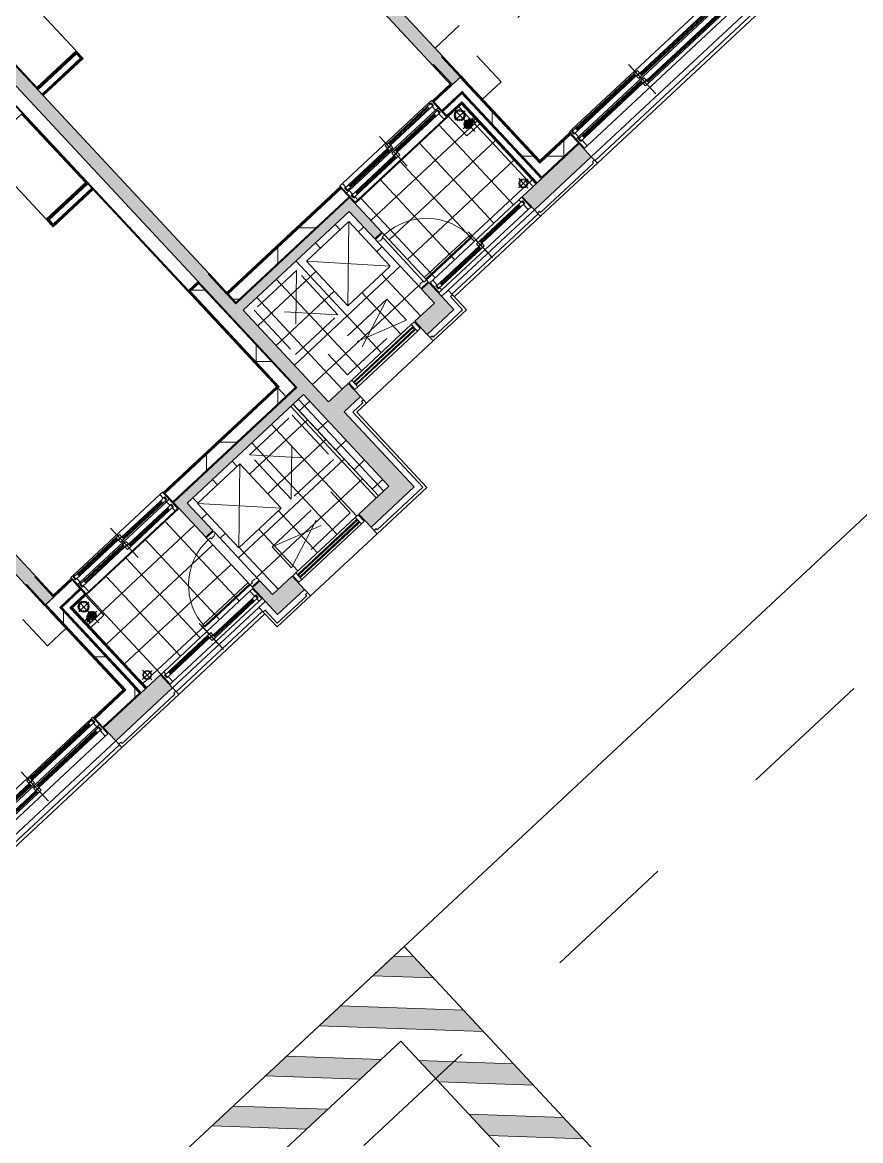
# Model space of a CAD drawing. Header units: millimetres. Extents: x -71377 to 516042, y -145869 to 441446.
# Drawn here: x 227354 to 236738, y 173634 to 186146 of the extents above; entities that cross this region are included whole.
import ezdxf

# ---------------------------------------------------------------- set-up
doc = ezdxf.new("R2010")
doc.units = ezdxf.units.MM
doc.header["$LTSCALE"] = 1000
for name, pattern in [('_점선_M_', [3, 1.5, -1.5]), ('_점선_S_', [1.6, 0.8, -0.8]), ('_점선_XS_', [1.15, 0.6, -0.55])]:
    doc.linetypes.add(name, pattern=pattern)
for name, color, linetype, lineweight in [('06', 6, 'Continuous', 5), ('08', 8, 'Continuous', 5), ('09_HID', 9, '_점선_M_', 5), ('_ A-furn _', 6, 'Continuous', 5), ('A-door', 4, 'Continuous', 5), ('A-door-hdln', 8, 'Continuous', 5), ('A-ele-8', 8, 'Continuous', 5), ('A-fnsh', 5, 'Continuous', 5), ('A-fnsh-4', 4, 'Continuous', 5), ('A-furn', 6, 'Continuous', 5), ('A-furn-hdln', 8, '_점선_XS_', 5), ('A-glas', 5, 'Continuous', 5), ('A-hat', 251, 'Continuous', 5), ('A-insu', 251, 'Continuous', 5), ('A-rail', 6, 'Continuous', 5), ('A-wind', 4, 'Continuous', 5), ('A-wind-hdln', 8, 'Continuous', 5), ('A_cwall', 2, 'Continuous', 5), ('A_fnsh-4', 4, 'Continuous', 5), ('AA_발코니선', 4, '_점선_S_', 5), ('AA_설비', 4, 'Continuous', 5), ('AA_설비_6', 6, 'Continuous', 5), ('AA_설비_8', 8, 'Continuous', 5), ('AA_설비_CEN', 1, 'Continuous', 5), ('AA_위생', 4, 'Continuous', 5), ('AA_하향식피난구', 8, 'Continuous', 5), ('AA_하향식피난구_dash', 8, '_점선_XS_', 5), ('조경라인_dwg', 8, 'Continuous', 5)]:
    doc.layers.add(name, color=color, linetype=linetype, lineweight=lineweight)
pattern_1 = [(0, (-96985.9, -23353.2), (0, 800), []), (270, (-96985.9, -23353.2), (800, 5e-14), [])]
pattern_2 = [(0, (-96985.9, -23353.2), (0, 800), []), (90, (-96985.9, -23353.2), (-800, 5e-14), [])]

# ---------------------------------------------------------------- blocks, each defined once
blk = doc.blocks.new('3D_수납가구 - 실선_ 대각선X-2308846-지반층 배치도')
at = {"layer": '_ A-furn _'}
for p, q in [((0, 1050), (600, 1050)), ((0, 0), (0, 1035)), ((600, 1050), (600, 0)), ((600, 0), (0, 0))]:
    blk.add_line(p, q, dxfattribs=at)
blk = doc.blocks.new('그릴창_시스템__B타입 - _A_AG_10X23_1_2-2152640-지반층 배치도')
at = {"layer": 'A-wind'}
for p, q in [((-500, 100), (-455, 100)), ((-500, 0), (-500, 100)), ((-440, 72.2), (-455, 72.2)), ((-455, 72.2), (-455, 70.2)), ((-455, 70.2), (-453.5, 70.2)), ((-453.5, 29.8), (-455, 29.8)), ((-455, 29.8), (-455, 27.8)), ((-455, 27.8), (-440, 27.8)), ((-453.5, 70.2), (-453.5, 71.1)), ((-453.5, 71.1), (-449.1, 71.1)), ((-453.5, 28.9), (-453.5, 29.8)), ((-449.1, 28.9), (-453.5, 28.9)), ((-449.1, 71.1), (-449.1, 28.9)), ((-448, 28.9), (-448, 71.1)), ((-448, 71.1), (-441.1, 71.1)), ((-441.1, 28.9), (-448, 28.9)), ((-441.1, 71.1), (-441.1, 68.2)), ((-441.1, 68.2), (-440, 68.2)), ((-440, 31.8), (-441.1, 31.8)), ((-441.1, 31.8), (-441.1, 28.9)), ((-440, 72.2), (440, 72.2)), ((-440, 68.2), (-440, 72.2)), ((440, 68.2), (-440, 68.2)), ((-440, 31.8), (440, 31.8)), ((-440, 27.8), (-440, 31.8)), ((-440, 27.8), (440, 27.8)), ((455, 72.2), (440, 72.2)), ((440, 72.2), (440, 68.2)), ((440, 68.2), (441.1, 68.2)), ((441.1, 31.8), (440, 31.8)), ((440, 31.8), (440, 27.8)), ((440, 27.8), (455, 27.8)), ((441.1, 68.2), (441.1, 71.1)), ((441.1, 71.1), (453, 71.1)), ((441.1, 28.9), (441.1, 31.8)), ((453, 28.9), (441.1, 28.9)), ((453, 71.1), (453, 28.9)), ((454.1, 71.1), (453.5, 71.1)), ((453.5, 71.1), (453.5, 70.2)), ((453.5, 70.2), (455, 70.2)), ((455, 29.8), (453.5, 29.8)), ((453.5, 29.8), (453.5, 28.9)), ((453.5, 28.9), (454.1, 28.9)), ((454.1, 28.9), (454.1, 71.1)), ((455, 100), (500, 100)), ((455, 70.2), (455, 72.2)), ((455, 27.8), (455, 29.8)), ((500, 100), (500, 0)), ((-455, 0), (-500, 0)), ((500, 0), (455, 0))]:
    blk.add_line(p, q, dxfattribs=at)
at = {"layer": 'A-wind-hdln'}
for p, q in [((-455, 0), (-455, 100)), ((-455, 100), (455, 100)), ((-448, 67.5), (453, 67.5)), ((-448, 61.4), (453, 61.4)), ((-448, 38.6), (453, 38.6)), ((-448, 32.5), (453, 32.5)), ((455, 100), (455, 0)), ((-455, 0), (455, 0))]:
    blk.add_line(p, q, dxfattribs=at)
blk = doc.blocks.new('세대실외기실문 - _A_SD_7_5x21-1805224-지반층 배치도')
at = {"layer": 'A-door'}
for p, q in [((-375, 95), (-350, 95)), ((-375, -15), (-375, 95)), ((-350, 95), (-330, 65)), ((-345, 20), (-345, -15)), ((-330, 20), (-345, 20)), ((-330, 65), (-330, 20)), ((330, 65), (350, 95)), ((330, 20), (330, 65)), ((345, 20), (330, 20)), ((345, -15), (345, 20)), ((350, 95), (375, 95)), ((375, 95), (375, -15)), ((-345, -15), (-375, -15)), ((310, -15), (310, -705)), ((310, -15), (345, -15)), ((345, -15), (345, -705)), ((375, -15), (345, -15)), ((310, -705), (345, -705))]:
    blk.add_line(p, q, dxfattribs=at)
at = {"layer": 'A-door-hdln'}
for p, q in [((350, 95), (-350, 95)), ((-330, 20), (330, 20)), ((-345, -15), (345, -15))]:
    blk.add_line(p, q, dxfattribs=at)
blk.add_arc((345, -15), 690, 180, 270, dxfattribs=at)
blk = doc.blocks.new('2D_세대_하향식피난구 - 2D_세대_하향식피난구-1928395-지반층 배치도')
at = {"layer": 'AA_하향식피난구'}
for p, q in [((340, 725), (-340, 725)), ((-340, 725), (-340, 75)), ((-340, 75), (340, 725)), ((-340, 725), (340, 75)), ((340, 75), (340, 725)), ((-340, 75), (340, 75))]:
    blk.add_line(p, q, dxfattribs=at)
at = {"layer": 'AA_하향식피난구_dash'}
for p, q in [((-340, -75), (340, -75)), ((-340, -725), (-340, -75)), ((-340, -75), (340, -725)), ((340, -75), (-340, -725)), ((340, -75), (340, -725)), ((340, -725), (-340, -725))]:
    blk.add_line(p, q, dxfattribs=at)
blk = doc.blocks.new('미서기창__이중창_ - _A_PD_14X24_7-2325703-지반층 배치도')
at = {"layer": 'A-glas'}
for p, q in [((-620, 106), (-25, 106)), ((-620, 94), (-25, 94)), ((25, 66), (620, 66)), ((25, 54), (620, 54)), ((-620, -4), (-25, -4)), ((-620, -16), (-25, -16)), ((25, -44), (620, -44)), ((25, -56), (620, -56))]:
    blk.add_line(p, q, dxfattribs=at)
at = {"layer": 'A-wind'}
for p, q in [((-700, 25), (-700, 135)), ((-700, 135), (-660, 135)), ((-660, 135), (-660, 120)), ((700, 135), (660, 135)), ((660, 135), (660, 80)), ((700, 25), (700, 135)), ((-660, 25), (-700, 25)), ((-700, 25), (-700, -115)), ((-660, 120), (-680, 120)), ((-680, 120), (-680, 80)), ((-680, 80), (-660, 80)), ((-680, -30), (-680, 10)), ((-680, 10), (-660, 10)), ((-620, 118), (-670, 118)), ((-670, 118), (-670, 82)), ((-670, 82), (-620, 82)), ((-620, 8), (-670, 8)), ((-670, 8), (-670, -28)), ((-660, 80), (-660, 25)), ((-660, 10), (-660, 25)), ((-620, 82), (-620, 118)), ((-620, -28), (-620, 8)), ((25, 118), (-25, 118)), ((-25, 118), (-25, 82)), ((-25, 82), (25, 82)), ((25, 78), (-25, 78)), ((-25, 78), (-25, 42)), ((-25, 42), (25, 42)), ((25, 8), (-25, 8)), ((-25, 8), (-25, -28)), ((25, 82), (25, 118)), ((25, 42), (25, 78)), ((25, -28), (25, 8)), ((670, 78), (620, 78)), ((620, 78), (620, 42)), ((620, 42), (670, 42)), ((660, 80), (680, 80)), ((680, 40), (660, 40)), ((660, 40), (660, 25)), ((700, 25), (660, 25)), ((660, 25), (660, -30)), ((670, 42), (670, 78)), ((680, 80), (680, 40)), ((700, -115), (700, 25)), ((-700, -115), (-660, -115)), ((-660, -30), (-680, -30)), ((-670, -28), (-620, -28)), ((-660, -115), (-660, -30)), ((-25, -28), (25, -28)), ((25, -32), (-25, -32)), ((-25, -32), (-25, -68)), ((-25, -68), (25, -68)), ((25, -68), (25, -32)), ((670, -32), (620, -32)), ((620, -32), (620, -68)), ((620, -68), (670, -68)), ((660, -30), (680, -30)), ((680, -70), (660, -70)), ((660, -70), (660, -115)), ((660, -115), (700, -115)), ((670, -68), (670, -32)), ((680, -30), (680, -70))]:
    blk.add_line(p, q, dxfattribs=at)
at = {"layer": 'A-wind-hdln'}
for p, q in [((660, 135), (-660, 135)), ((0, -215), (0, 235)), ((660, 25), (-660, 25)), ((-620, 118), (-25, 118)), ((-620, 82), (-25, 82)), ((-620, 8), (-25, 8)), ((25, 78), (620, 78)), ((25, 42), (620, 42)), ((-660, -115), (660, -115)), ((-620, -28), (-25, -28)), ((25, -32), (620, -32)), ((25, -68), (620, -68))]:
    blk.add_line(p, q, dxfattribs=at)
blk = doc.blocks.new('미서기창__단창A_ - _A_PW_14X20-2281123-지반층 배치도')
at = {"layer": 'A-glas'}
for p, q in [((-25, 51), (-620, 51)), ((-25, 39), (-620, 39)), ((620, 11), (25, 11)), ((620, -1), (25, -1))]:
    blk.add_line(p, q, dxfattribs=at)
at = {"layer": 'A-wind'}
for p, q in [((-700, -50), (-700, 100)), ((-700, 100), (-660, 100)), ((-680, 25), (-680, 65)), ((-680, 65), (-660, 65)), ((-680, 25), (-660, 25)), ((-620, 63), (-670, 63)), ((-670, 63), (-670, 27)), ((-670, 27), (-620, 27)), ((-660, 65), (-660, 100)), ((-660, -50), (-660, 25)), ((-620, 27), (-620, 63)), ((25, 63), (-25, 63)), ((-25, 63), (-25, 27)), ((-25, 27), (25, 27)), ((25, 23), (-25, 23)), ((-25, 23), (-25, -13)), ((25, 27), (25, 63)), ((25, -13), (25, 23)), ((670, 23), (620, 23)), ((620, 23), (620, -13)), ((660, 100), (700, 100)), ((660, 25), (660, 100)), ((680, 25), (660, 25)), ((670, -13), (670, 23)), ((680, -15), (680, 25)), ((700, 100), (700, -50)), ((-660, -50), (-700, -50)), ((-25, -13), (25, -13)), ((620, -13), (670, -13)), ((660, -50), (660, -15)), ((660, -15), (680, -15)), ((700, -50), (660, -50))]:
    blk.add_line(p, q, dxfattribs=at)
at = {"layer": 'A-wind-hdln'}
for p, q in [((0, 225), (0, -175)), ((0, -150), (0, 200)), ((660, 100), (-660, 100)), ((-25, 63), (-620, 63)), ((-25, 27), (-620, 27)), ((620, 23), (25, 23)), ((-660, -50), (660, -50)), ((620, -13), (25, -13))]:
    blk.add_line(p, q, dxfattribs=at)
blk = doc.blocks.new('미서기창__이중창_2단_ - _A_PW_27X20-2285641-지반층 배치도')
at = {"layer": 'A-glas'}
for p, q in [((-1270, 56), (-375, 56)), ((-1270, 44), (-375, 44)), ((-325, 96), (1270, 96)), ((-325, 84), (1270, 84)), ((-1270, -54), (-375, -54)), ((-1270, -66), (-375, -66)), ((-325, -14), (1270, -14)), ((-325, -26), (1270, -26))]:
    blk.add_line(p, q, dxfattribs=at)
at = {"layer": 'A-wind'}
for p, q in [((-1350, 15), (-1350, 155)), ((-1350, 155), (-1310, 155)), ((-1310, 155), (-1310, 70)), ((1310, 155), (1350, 155)), ((1310, 110), (1310, 155)), ((1350, 155), (1350, 15)), ((-1310, 15), (-1350, 15)), ((-1350, 15), (-1350, -95)), ((-1310, 70), (-1330, 70)), ((-1330, 70), (-1330, 30)), ((-1330, 30), (-1310, 30)), ((-1320, 68), (-1270, 68)), ((-1320, 32), (-1320, 68)), ((-1270, 32), (-1320, 32)), ((-1310, 30), (-1310, 15)), ((-1310, -40), (-1310, 15)), ((-1270, 68), (-1270, 32)), ((-375, 108), (-325, 108)), ((-375, 72), (-375, 108)), ((-325, 72), (-375, 72)), ((-375, 68), (-325, 68)), ((-375, 32), (-375, 68)), ((-325, 32), (-375, 32)), ((-325, 108), (-325, 72)), ((-325, 68), (-325, 32)), ((1270, 108), (1320, 108)), ((1270, 72), (1270, 108)), ((1320, 72), (1270, 72)), ((1330, 110), (1310, 110)), ((1310, 15), (1310, 70)), ((1310, 70), (1330, 70)), ((1350, 15), (1310, 15)), ((1310, 0), (1310, 15)), ((1320, 108), (1320, 72)), ((1330, 70), (1330, 110)), ((1350, 15), (1350, -95)), ((-1350, -95), (-1310, -95)), ((-1330, -80), (-1330, -40)), ((-1330, -40), (-1310, -40)), ((-1310, -80), (-1330, -80)), ((-1320, -42), (-1270, -42)), ((-1320, -78), (-1320, -42)), ((-1270, -78), (-1320, -78)), ((-1310, -95), (-1310, -80)), ((-1270, -42), (-1270, -78)), ((-375, -2), (-325, -2)), ((-375, -38), (-375, -2)), ((-325, -38), (-375, -38)), ((-375, -42), (-325, -42)), ((-375, -78), (-375, -42)), ((-325, -78), (-375, -78)), ((-325, -2), (-325, -38)), ((-325, -42), (-325, -78)), ((1270, -2), (1320, -2)), ((1270, -38), (1270, -2)), ((1320, -38), (1270, -38)), ((1330, 0), (1310, 0)), ((1310, -95), (1310, -40)), ((1310, -40), (1330, -40)), ((1350, -95), (1310, -95)), ((1320, -2), (1320, -38)), ((1330, -40), (1330, 0))]:
    blk.add_line(p, q, dxfattribs=at)
at = {"layer": 'A-wind-hdln'}
for p, q in [((-350, 255), (-350, -195)), ((-1310, 155), (1310, 155)), ((1310, 15), (-1310, 15)), ((-1270, 68), (-375, 68)), ((-1270, 32), (-375, 32)), ((-325, 108), (1270, 108)), ((-325, 72), (1270, 72)), ((1310, -95), (-1310, -95)), ((-1270, -42), (-375, -42)), ((-1270, -78), (-375, -78)), ((-325, -2), (1270, -2)), ((-325, -38), (1270, -38))]:
    blk.add_line(p, q, dxfattribs=at)
blk = doc.blocks.new('2D_Box - 2D_Box-2302891-지반층 배치도')
at = {"layer": 'A-furn-hdln'}
for p, q in [((-450, 160), (450, 160)), ((-450, -160), (-450, 160)), ((-450, -160), (450, 160)), ((-450, 160), (450, -160)), ((450, 160), (450, -160)), ((450, -160), (-450, -160))]:
    blk.add_line(p, q, dxfattribs=at)
blk = doc.blocks.new('설비_발코니 - 설비_발코니-2303235-지반층 배치도')
at = {"layer": 'AA_설비'}
for p, q in [((51, 126), (40, 87)), ((41, 87), (52, 126)), ((66, 121), (51, 126)), ((0, 98), (8, 98)), ((8, 73), (0, 73)), ((8, 98), (22, 99)), ((22, 72), (8, 73)), ((22, 99), (28, 101)), ((28, 70), (22, 72)), ((24, 51), (40, 87)), ((39, 45), (24, 51)), ((25, 50), (41, 87)), ((27, 93), (38, 103)), ((27, 78), (27, 93)), ((33, 72), (27, 78)), ((28, 101), (34, 104)), ((28, 49), (42, 87)), ((32, 69), (28, 70)), ((45, 86), (31, 48)), ((35, 47), (48, 85)), ((38, 103), (45, 103)), ((38, 46), (49, 84)), ((50, 84), (39, 45)), ((40, 87), (50, 84)), ((40, 87), (50, 84)), ((42, 87), (55, 125)), ((59, 123), (45, 86)), ((52, 68), (45, 68)), ((48, 85), (62, 122)), ((49, 84), (65, 121)), ((50, 84), (66, 121)), ((63, 78), (52, 68)), ((52, 66), (62, 70)), ((57, 99), (63, 93)), ((58, 103), (62, 101)), ((62, 101), (68, 99)), ((62, 70), (68, 72)), ((63, 93), (63, 78)), ((68, 99), (82, 98)), ((68, 72), (82, 73)), ((82, 98), (101, 98)), ((82, 73), (101, 73))]:
    blk.add_line(p, q, dxfattribs=at)
for centre, radius, start, end in [((45, 86), 21, 88.1512, 232.1033), ((45, 86), 8, 112.9702, 207.2843), ((45, 86), 21, 268.1512, 52.1033), ((45, 86), 8, 292.9702, 27.2843), ((101, 86), 12.5, 270, 90)]:
    blk.add_arc(centre, radius, start, end, dxfattribs=at)
at = {"layer": 'AA_설비_6'}
for p, q in [((200, 0), (200, 300)), ((0, 0), (200, 0))]:
    blk.add_line(p, q, dxfattribs=at)
for centre, radius in [((100, 224), 63), ((100, 86), 50)]:
    blk.add_circle(centre, radius, dxfattribs=at)
at = {"layer": 'AA_설비_8'}
for p, q in [((65, 259), (72, 252)), ((72, 252), (68, 262)), ((100, 273), (100, 264)), ((100, 264), (104, 273)), ((135, 258), (129, 252)), ((129, 252), (138, 255)), ((60, 224), (51, 228)), ((51, 224), (60, 224)), ((71, 196), (62, 192)), ((65, 189), (71, 196)), ((100, 184), (96, 175)), ((96, 125), (96, 121)), ((100, 174), (100, 184)), ((104, 125), (104, 121)), ((135, 189), (128, 195)), ((128, 195), (132, 186)), ((149, 223), (140, 223)), ((140, 223), (149, 219)), ((64, 89), (60, 89)), ((64, 82), (60, 82)), ((70, 113), (73, 110)), ((70, 59), (73, 62)), ((76, 113), (73, 115)), ((76, 59), (73, 56)), ((78, 89), (74, 89)), ((78, 82), (74, 82)), ((93, 82), (88, 82)), ((93, 89), (89, 89)), ((96, 111), (96, 107)), ((96, 97), (96, 93)), ((96, 79), (96, 74)), ((96, 64), (96, 60)), ((96, 50), (96, 46)), ((104, 111), (104, 107)), ((104, 97), (104, 93)), ((104, 79), (104, 74)), ((104, 64), (104, 60)), ((104, 50), (104, 46)), ((111, 89), (107, 89)), ((112, 82), (107, 82)), ((126, 89), (122, 89)), ((126, 82), (122, 82)), ((124, 113), (127, 115)), ((127, 56), (124, 59)), ((130, 113), (127, 110)), ((127, 62), (130, 59)), ((140, 89), (136, 89)), ((140, 82), (136, 82))]:
    blk.add_line(p, q, dxfattribs=at)
for radius in [53, 50]:
    blk.add_circle((100, 224), radius, dxfattribs=at)
for radius, start, end in [(40, 95.5963, 132.1367), (40, 47.9377, 84.4251), (40, 137.8687, 175.0293), (40, 184.6828, 222.0623), (36, 138.1878, 174.4753), (36, 185.2044, 221.7355), (40, 227.7942, 264.4037), (26, 98.6286, 172.3395), (26, 187.2153, 261.3714), (36, 96.2205, 131.8183), (36, 228.105, 263.7795), (22, 100.213, 170.9359), (22, 188.5362, 259.787), (12, 195.791, 251.0305), (12, 108.9695, 163.2126), (8, 119.1827, 154.3271), (8, 204.0914, 240.8173), (36, 48.2645, 83.8033), (26, 7.6605, 81.4045), (22, 9.0641, 79.8264), (12, 16.7874, 71.1056), (8, 25.6729, 60.9392), (26, 278.5955, 352.7847), (22, 280.1736, 351.4638), (12, 288.8944, 344.209), (8, 299.0608, 335.9086), (36, 276.1967, 311.8122), (40, 275.5749, 312.1313), (36, 5.5247, 41.895), (36, 318.1817, 354.7956), (40, 4.9707, 42.2058), (40, 317.8633, 355.3172)]:
    blk.add_arc((100, 86), radius, start, end, dxfattribs=at)
at = {"layer": 'AA_설비_CEN'}
for p, q in [((100, 300), (100, -25)), ((178, 219), (22, 219)), ((175, 86), (25, 86))]:
    blk.add_line(p, q, dxfattribs=at)
blk = doc.blocks.new('설비_발코니_우수100_ - 설비_발코니_우수100_-2303237-지반층 배치도')
at = {"layer": 'AA_설비_6'}
blk.add_circle((0, 0), 50, dxfattribs=at)
at = {"layer": 'AA_설비_8'}
blk.add_circle((0, 0), 40, dxfattribs=at)
at = {"layer": 'AA_설비_CEN'}
for p, q in [((-75, 0), (75, 0)), ((0, 75), (0, -75))]:
    blk.add_line(p, q, dxfattribs=at)
blk = doc.blocks.new('난간 - 난간-V34-지반층 배치도')
at = {"layer": 'A-rail'}
for p, q in [((10975, -7305), (9655, -7305)), ((9655, -7365), (10975, -7365))]:
    blk.add_line(p, q, dxfattribs=at)
blk = doc.blocks.new('난간 - 난간-V35-지반층 배치도')
at = {"layer": 'A-rail'}
for p, q in [((8785, -7305), (6065, -7305)), ((6065, -7365), (8785, -7365))]:
    blk.add_line(p, q, dxfattribs=at)
blk = doc.blocks.new('대장2_59A_1층_rvt-4-지반층 배치도')
at = {"layer": 'A-hat'}
h = blk.add_hatch(dxfattribs=at)
h.set_pattern_fill('FP_73', color=256, style=0, pattern_type=2)
h.set_pattern_definition(pattern_1)
h.paths.add_polyline_path([(-29786, -82889), (-29376, -82507), (-29465, -82412), (-29874, -82794)])
h.paths.add_polyline_path([(-27387, -80652), (-26655, -79970), (-26744, -79875), (-27475, -80557)])
h.paths.add_polyline_path([(-25471, -78865), (-24703, -78149), (-24791, -78054), (-25559, -78770), (-25514, -78818)])
h.paths.add_polyline_path([(-23518, -77044), (-23116, -76669), (-23204, -76574), (-23607, -76949)])
h = blk.add_hatch(dxfattribs=at)
h.set_pattern_fill('FP_73', color=256, style=0, pattern_type=2)
h.set_pattern_definition(pattern_1)
h.paths.add_polyline_path([(-29874, -82794), (-29808, -82732), (-30613, -81869), (-30675, -81936), (-30058, -82597)])
h = blk.add_hatch(dxfattribs=at)
h.set_pattern_fill('FP_100', color=256, style=0, pattern_type=2)
h.set_pattern_definition([(223, (-30808.65, -83008.77), (204.6, -219.406), []), (133, (-30808.65, -83008.77), (-219.406, -204.6), [])])
h.paths.add_polyline_path([(-31044, -84076), (-29858, -82958), (-30684, -82072), (-31876, -83184), (-31051, -84069)])
h = blk.add_hatch(dxfattribs=at)
h.set_pattern_fill('FP_73', color=256, style=0, pattern_type=2)
h.set_pattern_definition(pattern_1)
h.paths.add_polyline_path([(-33210, -84290), (-31944, -83111), (-32033, -83016), (-33298, -84195)])
h = blk.add_hatch(dxfattribs=at)
h.set_pattern_fill('FP_101', color=256, style=0, pattern_type=2)
h.set_pattern_definition([(43, (-32205.54, -84311.4), (-204.6, 219.406), []), (313, (-32205.54, -84311.4), (219.406, 204.6), [])])
h.paths.add_polyline_path([(-32173, -85402), (-30988, -84297), (-31944, -83275), (-33128, -84378), (-32205, -85368)])
h.paths.add_polyline_path([(-31958, -84327), (-32422, -83830), (-31943, -83391), (-31483, -83884), (-31944, -84314)])
at = {"layer": 'A-ele-8'}
for p, q in [((-31876, -83184), (-30838, -82215)), ((-29478, -82397), (-29465, -82412)), ((-32047, -83001), (-32033, -83016))]:
    blk.add_line(p, q, dxfattribs=at)
at = {"layer": 'A-fnsh'}
for p, q in [((-34981, -81497), (-34994, -81483)), ((-34922, -81560), (-34935, -81546)), ((-30588, -81867), (-30599, -81856)), ((-30530, -81929), (-30543, -81915)), ((-29471, -82390), (-29807, -82704)), ((-32039, -82994), (-33312, -84181)), ((-31078, -84039), (-31549, -83535))]:
    blk.add_line(p, q, dxfattribs=at)
at = {"layer": 'A-fnsh-4'}
for p, q in [((-35433, -81906), (-34994, -81496)), ((-35375, -81969), (-34935, -81559)), ((-34994, -81496), (-34988, -81503)), ((-34988, -81503), (-34942, -81552)), ((-34942, -81552), (-34935, -81559)), ((-30613, -81869), (-30702, -81774)), ((-30797, -81863), (-30994, -82047)), ((-30679, -81931), (-30906, -82142)), ((-30675, -81936), (-30679, -81931)), ((-30611, -82004), (-30675, -81936)), ((-30545, -81943), (-30613, -81869)), ((-30545, -81943), (-29808, -82732)), ((-30684, -82059), (-30844, -82208)), ((-30677, -82066), (-30684, -82059)), ((-30677, -82066), (-29940, -82856)), ((-30611, -82004), (-29874, -82794)), ((-29801, -82725), (-29465, -82412)), ((-29465, -82412), (-29801, -82725)), ((-29786, -82889), (-29874, -82794)), ((-29801, -82725), (-29808, -82732)), ((-29940, -82855), (-29845, -82958))]:
    blk.add_line(p, q, dxfattribs=at)
at = {"layer": 'A-insu'}
for p, q in [((-30797, -81863), (-30687, -81761)), ((-35381, -81962), (-35427, -81913)), ((-30804, -81855), (-30797, -81863)), ((-30994, -82047), (-31002, -82039)), ((-30906, -82142), (-30994, -82047)), ((-30901, -82147), (-30906, -82142)), ((-30851, -82201), (-30895, -82154)), ((-29472, -82404), (-29465, -82412)), ((-29465, -82412), (-29376, -82507)), ((-29376, -82507), (-29786, -82889)), ((-29790, -82907), (-29838, -82951)), ((-29786, -82889), (-29779, -82896)), ((-29779, -82896), (-29784, -82901)), ((-33298, -84195), (-32033, -83016)), ((-32033, -83016), (-31944, -83111)), ((-31944, -83111), (-33210, -84290)), ((-33210, -84290), (-33298, -84195))]:
    blk.add_line(p, q, dxfattribs=at)
at = {"layer": 'A_fnsh-4'}
for p, q in [((-35440, -81899), (-34994, -81483)), ((-35427, -81913), (-34994, -81510)), ((-35381, -81962), (-34949, -81559)), ((-34922, -81560), (-35368, -81976)), ((-34994, -81483), (-34987, -81490)), ((-34994, -81510), (-34949, -81559)), ((-34987, -81490), (-34981, -81497)), ((-34981, -81497), (-34935, -81546)), ((-34935, -81546), (-34928, -81553)), ((-34928, -81553), (-34922, -81560)), ((-30537, -81935), (-30694, -81767)), ((-30687, -81761), (-30599, -81856)), ((-35433, -81906), (-35440, -81899)), ((-35427, -81913), (-35433, -81906)), ((-31008, -82032), (-30811, -81848)), ((-30804, -81855), (-31002, -82039)), ((-30679, -81940), (-30901, -82147)), ((-30811, -81848), (-30804, -81855)), ((-30673, -81947), (-30679, -81940)), ((-30616, -82008), (-30673, -81947)), ((-30599, -81856), (-30594, -81861)), ((-30594, -81861), (-30588, -81867)), ((-30588, -81867), (-30543, -81915)), ((-30543, -81915), (-30537, -81922)), ((-30537, -81922), (-30530, -81929)), ((-30537, -81935), (-29814, -82711)), ((-30530, -81929), (-29807, -82704)), ((-35375, -81969), (-35381, -81962)), ((-35368, -81976), (-35375, -81969)), ((-31002, -82039), (-31008, -82032)), ((-30680, -81953), (-30895, -82154)), ((-30683, -82045), (-30851, -82201)), ((-30684, -82072), (-30838, -82215)), ((-29947, -82862), (-30684, -82072)), ((-30677, -82052), (-30683, -82045)), ((-30636, -82001), (-30680, -81953)), ((-30670, -82059), (-30677, -82052)), ((-30670, -82059), (-29934, -82849)), ((-30623, -82015), (-30636, -82001)), ((-30623, -82015), (-29886, -82805)), ((-30616, -82008), (-29879, -82798)), ((-30895, -82154), (-30901, -82147)), ((-30844, -82208), (-30851, -82201)), ((-30838, -82215), (-30844, -82208)), ((-29472, -82404), (-29808, -82718)), ((-29807, -82704), (-29478, -82397)), ((-29478, -82397), (-29472, -82404)), ((-29886, -82805), (-29790, -82907)), ((-29879, -82798), (-29784, -82901)), ((-29808, -82718), (-29814, -82711)), ((-29814, -82711), (-29808, -82718)), ((-29852, -82964), (-29947, -82862)), ((-29934, -82849), (-29838, -82951)), ((-29838, -82951), (-29845, -82958)), ((-29784, -82901), (-29790, -82907)), ((-33312, -84181), (-32047, -83001)), ((-32040, -83008), (-33305, -84188)), ((-32047, -83001), (-32040, -83008)), ((-29845, -82958), (-29852, -82964)), ((-33305, -84188), (-33312, -84181))]:
    blk.add_line(p, q, dxfattribs=at)
at = {"layer": 'AA_발코니선'}
for p, q in [((-28370, -79011), (-30980, -81446)), ((-28301, -79467), (-30513, -81530)), ((-30513, -81530), (-30240, -81822)), ((-30240, -81822), (-30449, -82017))]:
    blk.add_line(p, q, dxfattribs=at)
at = {"layer": 'A-door-hdln', "extrusion": (0, 0, -1), "zscale": -1, "rotation": 226.9999987515239}
blk.add_blockref('세대실외기실문 - _A_SD_7_5x21-1805224-지반층 배치도', (31324, -83797), dxfattribs=at)
at = {"layer": 'A-furn', "extrusion": (0, 0, -1), "zscale": -1}
for name, p, rotation in [('3D_수납가구 - 실선_ 대각선X-2308846-지반층 배치도', (35000, -81476), 316.9999987515239), ('2D_세대_하향식피난구 - 2D_세대_하향식피난구-1928395-지반층 배치도', (32245, -84130), 46.99999875152383), ('2D_Box - 2D_Box-2302891-지반층 배치도', (31741, -84678), 316.9999987515239)]:
    blk.add_blockref(name, p, dxfattribs=dict(at, rotation=rotation))
at = {"layer": 'A-rail', "extrusion": (0, 0, -1), "zscale": -1, "rotation": 316.9999987515239}
for name in ['난간 - 난간-V35-지반층 배치도', '난간 - 난간-V34-지반층 배치도']:
    blk.add_blockref(name, (27790, -71327), dxfattribs=at)
at = {"layer": 'A-wind-hdln', "extrusion": (0, 0, -1), "zscale": -1}
for name, p, rotation in [('미서기창__이중창_2단_ - _A_PW_27X20-2285641-지반층 배치도', (28426, -81532), 136.9999987515237), ('미서기창__이중창_ - _A_PD_14X24_7-2325703-지반층 배치도', (31442, -82608), 316.9999987515239), ('미서기창__단창A_ - _A_PW_14X20-2281123-지반층 배치도', (30457, -83665), 316.9999987515238), ('그릴창_시스템__B타입 - _A_AG_10X23_1_2-2152640-지반층 배치도', (31512, -84923), 316.9999987515237)]:
    blk.add_blockref(name, p, dxfattribs=dict(at, rotation=rotation))
at = {"layer": 'AA_위생', "extrusion": (0, 0, -1), "zscale": -1, "rotation": 316.9999987515239}
for name, p in [('설비_발코니 - 설비_발코니-2303235-지반층 배치도', (30479, -82292)), ('설비_발코니_우수100_ - 설비_발코니_우수100_-2303237-지반층 배치도', (29993, -82959))]:
    blk.add_blockref(name, p, dxfattribs=at)
blk = doc.blocks.new('세대실외기실문 - _A_SD_7_5x21-V49-지반층 배치도')
at = {"layer": 'A-door'}
for p, q in [((-375, 95), (-350, 95)), ((-375, -15), (-375, 95)), ((-350, 95), (-330, 65)), ((-345, 20), (-345, -15)), ((-330, 20), (-345, 20)), ((-330, 65), (-330, 20)), ((330, 65), (350, 95)), ((330, 20), (330, 65)), ((345, 20), (330, 20)), ((345, -15), (345, 20)), ((350, 95), (375, 95)), ((375, 95), (375, -15)), ((-345, -15), (-375, -15)), ((310, -15), (310, -705)), ((345, -15), (345, -705)), ((375, -15), (345, -15)), ((310, -705), (345, -705))]:
    blk.add_line(p, q, dxfattribs=at)
at = {"layer": 'A-door-hdln'}
blk.add_arc((345, -15), 690, 180, 270, dxfattribs=at)
blk = doc.blocks.new('난간 - 난간-V45-지반층 배치도')
at = {"layer": 'A-rail'}
for p, q in [((10975, -7305), (9655, -7305)), ((9655, -7365), (10975, -7365))]:
    blk.add_line(p, q, dxfattribs=at)
blk = doc.blocks.new('난간 - 난간-V46-지반층 배치도')
at = {"layer": 'A-rail'}
for p, q in [((8785, -7305), (6065, -7305)), ((6065, -7365), (8785, -7365))]:
    blk.add_line(p, q, dxfattribs=at)
blk = doc.blocks.new('대장2_59A_1층_rvt-5-지반층 배치도')
at = {"layer": 'A-hat'}
h = blk.add_hatch(dxfattribs=at)
h.set_pattern_fill('FP_45', color=256, style=0, pattern_type=2)
h.set_pattern_definition(pattern_2)
h.paths.add_polyline_path([(-33917, -86523), (-32652, -85343), (-32741, -85248), (-34006, -86428)])
h = blk.add_hatch(dxfattribs=at)
h.set_pattern_fill('FP_109', color=256, style=0, pattern_type=2)
h.set_pattern_definition([(223, (-32701.08, -86345.9), (204.6, -219.406), []), (313, (-32701.08, -86345.9), (219.406, 204.6), [])])
h.paths.add_polyline_path([(-32800, -87559), (-31615, -86455), (-32570, -85431), (-33755, -86536), (-32800, -87559)])
h.paths.add_polyline_path([(-33178, -87037), (-33638, -86536), (-33166, -86096), (-32703, -86593), (-33068, -86934)])
h = blk.add_hatch(dxfattribs=at)
h.set_pattern_fill('FP_108', color=256, style=0, pattern_type=2)
h.set_pattern_definition([(43, (-34097.96, -87648.53), (-204.6, 219.406), []), (133, (-34097.96, -87648.53), (-219.406, -204.6), [])])
h.paths.add_polyline_path([(-34209, -88600), (-33024, -87481), (-33849, -86596), (-35035, -87714), (-34209, -88600)])
h = blk.add_hatch(dxfattribs=at)
h.set_pattern_fill('FP_45', color=256, style=0, pattern_type=2)
h.set_pattern_definition(pattern_2)
h.paths.add_polyline_path([(-34443, -88627), (-34378, -88566), (-35182, -87703), (-35248, -87764), (-35024, -88004)])
h = blk.add_hatch(dxfattribs=at)
h.set_pattern_fill('FP_45', color=256, style=0, pattern_type=2)
h.set_pattern_definition(pattern_2)
h.paths.add_polyline_path([(-40959, -94881), (-40557, -94505), (-40645, -94410), (-41048, -94785)])
h.paths.add_polyline_path([(-39372, -93401), (-38604, -92685), (-38693, -92589), (-39461, -93306)])
h.paths.add_polyline_path([(-37419, -91580), (-36688, -90898), (-36776, -90803), (-37508, -91485)])
h.paths.add_polyline_path([(-34699, -89043), (-34289, -88661), (-34378, -88566), (-34787, -88948)])
at = {"layer": 'A-ele-8'}
for p, q in [((-34019, -86413), (-34006, -86428)), ((-33849, -86596), (-34887, -87564)), ((-34801, -88933), (-34787, -88948))]:
    blk.add_line(p, q, dxfattribs=at)
at = {"layer": 'A-fnsh'}
for p, q in [((-34882, -82951), (-35608, -82173)), ((-32754, -85233), (-34810, -83028)), ((-35315, -83381), (-35328, -83367)), ((-35257, -83444), (-35270, -83430)), ((-34027, -86420), (-32754, -85233)), ((-31615, -86455), (-32570, -85431)), ((-35252, -87789), (-35263, -87778)), ((-35195, -87851), (-35208, -87837)), ((-34808, -88940), (-34472, -88626))]:
    blk.add_line(p, q, dxfattribs=at)
at = {"layer": 'A-fnsh-4'}
for p, q in [((-34876, -82958), (-35315, -83368)), ((-34817, -83021), (-35256, -83431)), ((-35315, -83368), (-35308, -83375)), ((-35308, -83375), (-35263, -83424)), ((-35263, -83424), (-35256, -83431)), ((-35242, -87580), (-35044, -87396)), ((-35182, -87703), (-34956, -87491)), ((-35054, -87707), (-34894, -87557)), ((-35248, -87764), (-35337, -87669)), ((-35178, -87707), (-35182, -87703)), ((-35180, -87837), (-35248, -87764)), ((-35114, -87776), (-35178, -87707)), ((-35114, -87776), (-34378, -88566)), ((-35048, -87714), (-35054, -87707)), ((-35048, -87714), (-34311, -88504)), ((-35180, -87837), (-34443, -88627)), ((-34289, -88661), (-34378, -88566)), ((-34311, -88504), (-34216, -88606)), ((-34451, -88634), (-34787, -88948)), ((-34787, -88948), (-34451, -88634)), ((-34451, -88634), (-34443, -88627))]:
    blk.add_line(p, q, dxfattribs=at)
at = {"layer": 'A-insu'}
for p, q in [((-34823, -83014), (-34869, -82965)), ((-32741, -85248), (-34006, -86428)), ((-32652, -85343), (-32741, -85248)), ((-33917, -86523), (-32652, -85343)), ((-34006, -86428), (-33917, -86523)), ((-35044, -87396), (-35051, -87388)), ((-34956, -87491), (-35044, -87396)), ((-35242, -87580), (-35351, -87683)), ((-35249, -87573), (-35242, -87580)), ((-34951, -87496), (-34956, -87491)), ((-34900, -87550), (-34945, -87503)), ((-34699, -89043), (-34289, -88661)), ((-34289, -88661), (-34282, -88668)), ((-34282, -88668), (-34277, -88664)), ((-34270, -88657), (-34223, -88613)), ((-34794, -88940), (-34787, -88948)), ((-34787, -88948), (-34699, -89043))]:
    blk.add_line(p, q, dxfattribs=at)
at = {"layer": 'A_fnsh-4'}
for p, q in [((-34882, -82951), (-35328, -83367)), ((-34876, -82958), (-34882, -82951)), ((-34869, -82965), (-35301, -83368)), ((-35257, -83444), (-34810, -83028)), ((-34823, -83014), (-35256, -83417)), ((-34869, -82965), (-34876, -82958)), ((-34817, -83021), (-34823, -83014)), ((-34810, -83028), (-34817, -83021)), ((-35328, -83367), (-35322, -83374)), ((-35322, -83374), (-35315, -83381)), ((-35315, -83381), (-35270, -83430)), ((-35301, -83368), (-35256, -83417)), ((-35270, -83430), (-35263, -83437)), ((-35263, -83437), (-35257, -83444)), ((-32754, -85233), (-34019, -86413)), ((-34013, -86420), (-32748, -85240)), ((-32748, -85240), (-32754, -85233)), ((-34019, -86413), (-34013, -86420)), ((-35058, -87382), (-35255, -87566)), ((-35249, -87573), (-35051, -87388)), ((-35051, -87388), (-35058, -87382)), ((-35255, -87566), (-35249, -87573)), ((-35173, -87703), (-34951, -87496)), ((-35160, -87703), (-34945, -87503)), ((-35068, -87707), (-34900, -87550)), ((-35041, -87708), (-34887, -87564)), ((-34945, -87503), (-34951, -87496)), ((-34894, -87557), (-34900, -87550)), ((-34887, -87564), (-34894, -87557)), ((-35351, -87683), (-35263, -87778)), ((-35188, -87844), (-35345, -87676)), ((-35167, -87710), (-35173, -87703)), ((-35115, -87751), (-35160, -87703)), ((-35263, -87778), (-35258, -87782)), ((-35258, -87782), (-35252, -87789)), ((-35252, -87789), (-35208, -87837)), ((-35109, -87771), (-35167, -87710)), ((-35102, -87765), (-35115, -87751)), ((-35109, -87771), (-34373, -88561)), ((-35102, -87765), (-34366, -88555)), ((-35061, -87714), (-35068, -87707)), ((-35055, -87721), (-35061, -87714)), ((-35055, -87721), (-34318, -88510)), ((-34304, -88497), (-35041, -87708)), ((-35208, -87837), (-35201, -87844)), ((-35201, -87844), (-35195, -87851)), ((-35195, -87851), (-34472, -88626)), ((-35188, -87844), (-34465, -88620)), ((-34373, -88561), (-34277, -88664)), ((-34366, -88555), (-34270, -88657)), ((-34318, -88510), (-34223, -88613)), ((-34209, -88600), (-34304, -88497)), ((-34472, -88626), (-34801, -88933)), ((-34794, -88940), (-34458, -88626)), ((-34458, -88626), (-34465, -88620)), ((-34465, -88620), (-34458, -88626)), ((-34277, -88664), (-34270, -88657)), ((-34223, -88613), (-34216, -88606)), ((-34216, -88606), (-34209, -88600)), ((-34801, -88933), (-34794, -88940))]:
    blk.add_line(p, q, dxfattribs=at)
at = {"layer": 'AA_발코니선'}
for p, q in [((-37806, -89903), (-35594, -87840)), ((-35594, -87840), (-35321, -88133)), ((-35321, -88133), (-35113, -87939))]:
    blk.add_line(p, q, dxfattribs=at)
at = {"layer": 'A-door-hdln', "rotation": 313.0000012484766}
blk.add_blockref('세대실외기실문 - _A_SD_7_5x21-V49-지반층 배치도', (-33275, -87189), dxfattribs=at)
at = {"layer": 'A-furn'}
for name, p, rotation in [('3D_수납가구 - 실선_ 대각선X-2308846-지반층 배치도', (-35335, -83360), 43.00000124847661), ('2D_세대_하향식피난구 - 2D_세대_하향식피난구-1928395-지반층 배치도', (-32880, -86294), 133.0000012484765), ('2D_Box - 2D_Box-2302891-지반층 배치도', (-32368, -86835), 43.00000124847661)]:
    blk.add_blockref(name, p, dxfattribs=dict(at, rotation=rotation))
at = {"layer": 'A-rail', "rotation": 43.00000124847661}
for name in ['난간 - 난간-V45-지반층 배치도', '난간 - 난간-V46-지반층 배치도']:
    blk.add_blockref(name, (-45962, -89845), dxfattribs=at)
at = {"layer": 'A-wind-hdln'}
for name, p, rotation in [('미서기창__이중창_ - _A_PD_14X24_7-2325703-지반층 배치도', (-34453, -86989), 43.00000124847661), ('그릴창_시스템__B타입 - _A_AG_10X23_1_2-2152640-지반층 배치도', (-32139, -87080), 43.00000124847642), ('미서기창__단창A_ - _A_PW_14X20-2281123-지반층 배치도', (-33468, -88046), 43.00000124847644), ('미서기창__이중창_2단_ - _A_PW_27X20-2285641-지반층 배치도', (-35737, -89923), 223.0000012484765)]:
    blk.add_blockref(name, p, dxfattribs=dict(at, rotation=rotation))
at = {"layer": 'AA_위생', "rotation": 43.00000124847661}
for name, p in [('설비_발코니 - 설비_발코니-2303235-지반층 배치도', (-34836, -87927)), ('설비_발코니_우수100_ - 설비_발코니_우수100_-2303237-지반층 배치도', (-34204, -88459))]:
    blk.add_blockref(name, p, dxfattribs=at)
blk = doc.blocks.new('조경라인_dwg_소방차전용주차구역_7x12_-V123-지반층 배치도')
at = {"layer": '08'}
h = blk.add_hatch(color=256, dxfattribs=at)
h.paths.add_polyline_path([(7000, 472), (7000, 798), (6202, 0), (6528, 0)])
h.paths.add_polyline_path([(7000, 1293), (7000, 1618), (6250, 868), (6250, 750), (6132, 750), (5382, 0), (5707, 0)])
h.paths.add_polyline_path([(7000, 2113), (7000, 2438), (6250, 1688), (6250, 1363)])
h.paths.add_polyline_path([(5637, 750), (5312, 750), (4562, 0), (4887, 0)])
h.paths.add_polyline_path([(7000, 2933), (7000, 3258), (6250, 2508), (6250, 2183)])
h.paths.add_polyline_path([(4817, 750), (4492, 750), (3742, 0), (4067, 0)])
h.paths.add_polyline_path([(7000, 3753), (7000, 4079), (6250, 3329), (6250, 3003)])
h.paths.add_polyline_path([(3997, 750), (3671, 750), (2921, 0), (3247, 0), (3451, 205)])
h.paths.add_polyline_path([(7000, 4574), (7000, 4899), (6250, 4149), (6250, 3824), (6558, 4132)])
h.paths.add_polyline_path([(3176, 750), (2851, 750), (2101, 0), (2426, 0), (2541, 115)])
h.paths.add_polyline_path([(7000, 5394), (7000, 5719), (6250, 4969), (6250, 4644)])
h.paths.add_polyline_path([(2356, 750), (2031, 750), (1281, 0), (1606, 0), (2117, 511)])
h.paths.add_polyline_path([(7000, 6214), (7000, 6539), (6250, 5789), (6250, 5464)])
h.paths.add_polyline_path([(1536, 750), (1211, 750), (461, 0), (786, 0)])
h.paths.add_polyline_path([(7000, 7034), (7000, 7360), (6250, 6610), (6250, 6284)])
h.paths.add_polyline_path([(750, 784), (750, 1110), (0, 360), (0, 34)])
h.paths.add_polyline_path([(7000, 7854), (7000, 8180), (6250, 7430), (6250, 7104)])
h.paths.add_polyline_path([(750, 1604), (750, 1930), (0, 1180), (0, 854)])
h.paths.add_polyline_path([(7000, 8675), (7000, 9000), (6250, 8250), (6250, 7925)])
h.paths.add_polyline_path([(750, 2425), (750, 2750), (0, 2000), (0, 1675), (419, 2094)])
h.paths.add_polyline_path([(7000, 9495), (7000, 9820), (6250, 9070), (6250, 8745)])
h.paths.add_polyline_path([(750, 3245), (750, 3570), (0, 2820), (0, 2495)])
h.paths.add_polyline_path([(7000, 10315), (7000, 10640), (6250, 9890), (6250, 9565), (6473, 9789)])
h.paths.add_polyline_path([(750, 4065), (750, 4390), (0, 3640), (0, 3315)])
h.paths.add_polyline_path([(7000, 11135), (7000, 11461), (6250, 10711), (6250, 10385)])
h.paths.add_polyline_path([(750, 4885), (750, 5211), (0, 4461), (0, 4135)])
h.paths.add_polyline_path([(7000, 11956), (7000, 12000), (6719, 12000), (5969, 11250), (6250, 11250), (6250, 11206), (6755, 11710)])
h.paths.add_polyline_path([(750, 5706), (750, 6031), (0, 5281), (0, 4956), (730, 5685)])
h.paths.add_polyline_path([(6224, 12000), (5899, 12000), (5149, 11250), (5474, 11250)])
h.paths.add_polyline_path([(750, 6526), (750, 6851), (0, 6101), (0, 5776), (305, 6081)])
h.paths.add_polyline_path([(5404, 12000), (5079, 12000), (4329, 11250), (4654, 11250)])
h.paths.add_polyline_path([(750, 7346), (750, 7671), (0, 6921), (0, 6596)])
h.paths.add_polyline_path([(4584, 12000), (4258, 12000), (3508, 11250), (3834, 11250)])
h.paths.add_polyline_path([(750, 8166), (750, 8492), (0, 7742), (0, 7416)])
h.paths.add_polyline_path([(3763, 12000), (3438, 12000), (2688, 11250), (3013, 11250), (3049, 11285)])
h.paths.add_polyline_path([(750, 8987), (750, 9312), (0, 8562), (0, 8237)])
h.paths.add_polyline_path([(2943, 12000), (2618, 12000), (1868, 11250), (2193, 11250), (2624, 11681)])
h.paths.add_polyline_path([(750, 9807), (750, 10132), (0, 9382), (0, 9057), (616, 9673)])
h.paths.add_polyline_path([(2123, 12000), (1798, 12000), (1048, 11250), (1373, 11250)])
h.paths.add_polyline_path([(750, 10627), (750, 10952), (0, 10202), (0, 9877), (191, 10069)])
h.paths.add_polyline_path([(1303, 12000), (977, 12000), (0, 11023), (0, 10697)])
h.paths.add_polyline_path([(482, 12000), (157, 12000), (0, 11843), (0, 11518)])
for p, q in [((0, 11843), (157, 12000)), ((0, 11023), (977, 12000)), ((0, 11518), (482, 12000)), ((0, 10697), (1303, 12000)), ((1048, 11250), (1798, 12000)), ((1373, 11250), (2123, 12000)), ((1868, 11250), (2618, 12000)), ((2193, 11250), (2943, 12000)), ((0, 10202), (750, 10952)), ((0, 9877), (750, 10627)), ((0, 9382), (750, 10132)), ((0, 9057), (750, 9807))]:
    blk.add_line(p, q, dxfattribs=at)
at = {"layer": '08', "flags": 128}
for points in [[(7000, 0), (7000, 12000), (0, 12000), (0, 0)], [(6250, 750), (6250, 11250), (750, 11250), (750, 750)]]:
    blk.add_lwpolyline(points, close=True, dxfattribs=at)
blk = doc.blocks.new('조경라인_dwg_소방차전용주차구역-7862190-지반층 배치도')
at = {"rotation": 313}
blk.add_blockref('조경라인_dwg_소방차전용주차구역_7x12_-V123-지반층 배치도', (149699, 72059), dxfattribs=at)
blk = doc.blocks.new('조경라인_dwg-6847807-지반층 배치도')
at = {"layer": '06'}
blk.add_line((246926, 190073), (222813, 167588), dxfattribs=at)
at = {"layer": '09_HID'}
for p, q in [((306871, 244166), (215931, 159363)), ((221493, 159424), (311083, 242968))]:
    blk.add_line(p, q, dxfattribs=at)
for radius, start in [(122990, 138.14396), (122190, 144.09546)]:
    blk.add_arc((342471, 102110), radius, start, 155.84121, dxfattribs=at)
blk.add_blockref('조경라인_dwg_소방차전용주차구역-7862190-지반층 배치도', (73152, 95564))

msp = doc.modelspace()

# ---------------------------------------------------------------- hatches: boundary and pattern name
at = {"layer": 'A-hat'}
for points in [[(230672.8, 181798.7), (230782.5, 181901), (225848.3, 187192.3), (225738.6, 187090), (230577.4, 181901)], [(232158.5, 185440.2), (232268.2, 185542.5), (230836, 187078.3), (230726.3, 186976), (231834.4, 185787.8)], [(233086.3, 184049.3), (233722.6, 184642.6), (233586.2, 184788.9), (232956.3, 184188.7), (233044.9, 184093.8)], [(229827.7, 182924.9), (231093, 184104.8), (231012.6, 184180.2), (229752.7, 183005.3)], [(231299, 183722.6), (231379.4, 183797.6), (231093, 184104.8), (231012.6, 184029.7)], [(231967.3, 183005.9), (232047.8, 183080.9), (231904.6, 183234.5), (231824.1, 183159.4), (231918.7, 183058)], [(231884.3, 182655), (232184.2, 182934.6), (232047.8, 183080.9), (231747.9, 182801.3), (231782.9, 182763.7)], [(229120.1, 180692.6), (230502.3, 181981.5), (230427.3, 182062), (229050.1, 180767.6), (229092.3, 180722.4)], [(230955.5, 181788.8), (231138.4, 181959.3), (231002, 182105.6), (230819.1, 181935.1), (230840.1, 181912.5)], [(231457.1, 180957.6), (231603.4, 181094), (230819.1, 181935.1), (230672.8, 181798.7), (230987.1, 181461.7)], [(227603.9, 179620.5), (227713.6, 179722.8), (226281.4, 181258.7), (226171.7, 181156.4), (227506.7, 179724.8)], [(231257.1, 180497.7), (231739.8, 180947.8), (231603.4, 181094), (231120.7, 180643.9), (231155.7, 180606.4)], [(229406.5, 180385.4), (229487, 180460.4), (229200.5, 180767.6), (229120.1, 180692.6)], [(230211.3, 179522.4), (230511.1, 179802), (230374.7, 179948.3), (230074.9, 179668.7), (230155.3, 179582.4)], [(230074.9, 179668.7), (230155.3, 179743.7), (230012.1, 179897.3), (229931.6, 179822.2), (230033.5, 179713)], [(228400.1, 178106.9), (229036.4, 178700.2), (228900, 178846.5), (228263.7, 178253.2), (228310.9, 178202.5)]]:
    msp.add_hatch(color=256, dxfattribs=at).paths.add_polyline_path(points)
h = msp.add_hatch(dxfattribs=at)
h.set_pattern_fill('FP_13', color=256, scale=1000, style=0, pattern_type=2)
h.set_pattern_definition([(0, (165969.5, 243949.9), (0, 800), []), (90, (165969.5, 243949.9), (-800, 5e-14), [])])
h.paths.add_polyline_path([(230229.5, 182068.9), (230324.5, 182157.6), (229328.8, 183225.3), (229233.7, 183136.7), (229787.2, 182543.2)])
h = msp.add_hatch(dxfattribs=at)
h.set_pattern_fill('FP_173', color=256, scale=1000, style=0, pattern_type=2)
h.set_pattern_definition([(313, (230921.2, 181415.02), (219.41, 204.6), []), (43, (230921.2, 181415.02), (-204.6, 219.41), [])])
h.paths.add_polyline_path([(231340.1, 180848.5), (231457.1, 180957.6), (230502.3, 181981.5), (230385.3, 181872.4), (231326.8, 180862.8)])

# ---------------------------------------------------------------- linework, layer by layer
at = {"layer": 'A-ele-8'}
for p, q in [((235780, 186424.5), (233790.8, 184569.5)), ((233154.5, 183976.1), (232189.1, 183075.9)), ((231952.5, 182581.8), (231206.5, 181886.2)), ((229510.9, 180434.8), (229988.3, 179922.9)), ((231325.3, 180424.5), (230579.3, 179728.9)), ((229411.4, 180380.2), (229406.5, 180385.4)), ((229904.4, 179851.5), (229433.8, 180356.2)), ((230069.9, 179527.3), (229104.6, 178627.1)), ((228468.3, 178033.8), (226479, 176178.7))]:
    msp.add_line(p, q, dxfattribs=at)
at = {"layer": 'A-fnsh'}
msp.add_line((230385.3, 181872.4), (231340.1, 180848.5), dxfattribs=at)
at = {"layer": 'A-insu'}
for p, q in [((231956.6, 185675.8), (231947.1, 185666.9)), ((232168, 185449), (231956.6, 185675.8)), ((232056.8, 185769.2), (232047.3, 185760.3)), ((232047.3, 185760.3), (232258.7, 185533.6)), ((232268.2, 185542.5), (232056.8, 185769.2)), ((231947.1, 185666.9), (232158.5, 185440.2)), ((232158.5, 185440.2), (232168, 185449)), ((232258.7, 185533.6), (232268.2, 185542.5)), ((233722.6, 184642.6), (233086.3, 184049.3)), ((233756.7, 184606.1), (233722.6, 184642.6)), ((233086.3, 184049.3), (233120.4, 184012.7)), ((229445.8, 183334.5), (229436.3, 183325.6)), ((229436.3, 183325.6), (229743.2, 182996.5)), ((229752.7, 183005.4), (229445.8, 183334.5)), ((229328.8, 183225.3), (229233.7, 183136.7)), ((230413.2, 182062.5), (229328.8, 183225.3)), ((229233.7, 183136.7), (230229.5, 182068.9)), ((232099, 183128.6), (232047.8, 183080.9)), ((232047.8, 183080.9), (232184.2, 182934.6)), ((229743.2, 182996.5), (229752.7, 183005.4)), ((232184.2, 182934.6), (231884.3, 182655)), ((231884.3, 182655), (231918.4, 182618.4)), ((230229.5, 182068.9), (230214.8, 182055.2)), ((230214.8, 182055.2), (230303.5, 181960.2)), ((230303.5, 181960.2), (230413.2, 182062.5)), ((231138.3, 181959.3), (230955.5, 181788.8)), ((231172.4, 181922.7), (231138.3, 181959.3)), ((231257.1, 180497.7), (231291.2, 180461.1)), ((227502.2, 179949.6), (227492.7, 179940.7)), ((227492.7, 179940.7), (227704.1, 179714)), ((227713.6, 179722.8), (227502.2, 179949.6)), ((227402, 179856.1), (227392.5, 179847.2)), ((227392.5, 179847.2), (227603.9, 179620.5)), ((227613.4, 179629.4), (227402, 179856.1)), ((230511.1, 179802), (230211.3, 179522.4)), ((230545.2, 179765.5), (230511.1, 179802)), ((227704.1, 179714), (227713.6, 179722.8)), ((230074.9, 179668.7), (230023.7, 179620.9)), ((227603.9, 179620.5), (227613.4, 179629.4)), ((229036.4, 178700.2), (228400.1, 178106.9)), ((229070.5, 178663.7), (229036.4, 178700.2)), ((228400.1, 178106.9), (228434.2, 178070.3))]:
    msp.add_line(p, q, dxfattribs=at)
at = {"layer": 'A_cwall'}
for p, q in [((229752.7, 183005.3), (225848.3, 187192.3)), ((232268.2, 185542.5), (230836, 187078.3)), ((225875, 186943.8), (230427.3, 182062)), ((230726.3, 186976), (232158.5, 185440.2)), ((232158.5, 185440.2), (232268.2, 185542.5)), ((233586.2, 184788.9), (232949.9, 184195.6)), ((233722.6, 184642.6), (233586.2, 184788.9)), ((233086.3, 184049.3), (233722.6, 184642.6)), ((231018, 184185.2), (229752.7, 183005.3)), ((231379.4, 183797.6), (231018, 184185.2)), ((232949.9, 184195.6), (233086.3, 184049.3)), ((229827.7, 182924.9), (231012.6, 184029.7)), ((231012.6, 184029.7), (231299, 183722.6)), ((231299, 183722.6), (231379.4, 183797.6)), ((231904.6, 183234.5), (231824.1, 183159.4)), ((232184.2, 182934.6), (231904.6, 183234.5)), ((231824.1, 183159.4), (231967.3, 183005.9)), ((230782.5, 181901), (229827.7, 182924.9)), ((231967.3, 183005.9), (231747.9, 182801.3)), ((231884.3, 182655), (232184.2, 182934.6)), ((231747.9, 182801.3), (231884.3, 182655)), ((230427.3, 182062), (229045.1, 180773)), ((231002, 182105.6), (230819.1, 181935.1)), ((231138.4, 181959.3), (231002, 182105.6)), ((229200.5, 180767.6), (230502.3, 181981.5)), ((230502.3, 181981.5), (231457.1, 180957.6)), ((230819.1, 181935.1), (230782.5, 181901)), ((230955.5, 181788.8), (231138.4, 181959.3)), ((231739.8, 180947.8), (230955.5, 181788.8)), ((227713.6, 179722.8), (226281.4, 181258.7)), ((226171.7, 181156.4), (227603.9, 179620.5)), ((231457.1, 180957.6), (231120.7, 180643.9)), ((231257.1, 180497.7), (231739.8, 180947.8)), ((229045.1, 180773), (229406.5, 180385.4)), ((229487, 180460.4), (229200.5, 180767.6)), ((231120.7, 180643.9), (231257.1, 180497.7)), ((229406.5, 180385.4), (229487, 180460.4)), ((230374.7, 179948.3), (230155.3, 179743.7)), ((230511.1, 179802), (230374.7, 179948.3)), ((230012.1, 179897.3), (229931.6, 179822.2)), ((229931.6, 179822.2), (230211.3, 179522.4)), ((230155.3, 179743.7), (230012.1, 179897.3)), ((230211.3, 179522.4), (230511.1, 179802)), ((227603.9, 179620.5), (227713.6, 179722.8)), ((228900, 178846.5), (228263.7, 178253.2)), ((229036.4, 178700.2), (228900, 178846.5)), ((228400.1, 178106.9), (229036.4, 178700.2)), ((228263.7, 178253.2), (228400.1, 178106.9))]:
    msp.add_line(p, q, dxfattribs=at)
at = {"layer": 'A_fnsh-4'}
for p, q in [((225860.6, 186724.6), (230207.6, 182062.9)), ((229212.4, 183144.1), (225867.5, 186731.1)), ((233154.5, 183976.1), (233790.8, 184569.5)), ((233156, 184018.5), (233748.4, 184571)), ((233756.7, 184606.1), (233734.7, 184585.6)), ((233748.4, 184571), (233734.7, 184585.6)), ((233790.8, 184569.5), (233756.7, 184606.1)), ((233142.3, 184033.2), (233120.4, 184012.7)), ((233120.4, 184012.7), (233154.5, 183976.1)), ((233142.3, 184033.2), (233156, 184018.5)), ((229205.5, 183137.6), (229322.5, 183246.8)), ((229218.9, 183137.2), (229328.9, 183239.8)), ((229328.9, 183239.8), (229322.5, 183246.8)), ((230214.6, 182069.4), (229218.9, 183137.2)), ((232120.9, 183149.1), (232099, 183128.6)), ((232325.5, 182929.7), (232120.9, 183149.1)), ((232146.7, 183077.4), (232168.7, 183097.9)), ((232283.1, 182931.1), (232146.7, 183077.4)), ((231952.5, 182581.8), (232325.5, 182929.7)), ((231954, 182624.2), (232283.1, 182931.1)), ((231940.4, 182638.8), (231918.4, 182618.4)), ((231918.4, 182618.4), (231952.5, 182581.8)), ((231940.4, 182638.8), (231954, 182624.2)), ((230207.6, 182062.9), (230214.6, 182069.4)), ((231172.4, 181922.7), (231150.5, 181902.3)), ((231206.5, 181886.2), (231172.4, 181922.7)), ((231054.4, 181785.4), (231164.1, 181887.7)), ((231096.8, 181783.9), (231206.5, 181886.2)), ((231164.1, 181887.7), (231150.5, 181902.3)), ((231838.7, 180944.3), (231054.4, 181785.4)), ((231881.1, 180942.8), (231096.8, 181783.9)), ((231325.3, 180424.5), (231881.1, 180942.8)), ((231326.8, 180466.9), (231838.7, 180944.3)), ((231313.2, 180481.6), (231291.2, 180461.1)), ((231291.2, 180461.1), (231325.3, 180424.5)), ((231313.2, 180481.6), (231326.8, 180466.9)), ((230206.3, 179381), (230579.3, 179728.9)), ((230207.8, 179423.4), (230536.9, 179730.4)), ((230545.2, 179765.5), (230523.3, 179745)), ((230536.9, 179730.4), (230523.3, 179745)), ((230579.3, 179728.9), (230545.2, 179765.5)), ((230023.7, 179620.9), (230001.7, 179600.5)), ((230001.7, 179600.5), (230206.3, 179381)), ((230049.5, 179549.3), (230071.4, 179569.7)), ((230071.4, 179569.7), (230207.8, 179423.4)), ((228468.3, 178033.8), (229104.6, 178627.1)), ((228469.8, 178076.2), (229062.2, 178628.6)), ((229070.5, 178663.7), (229048.5, 178643.2)), ((229062.2, 178628.6), (229048.5, 178643.2)), ((229104.6, 178627.1), (229070.5, 178663.7)), ((228456.1, 178090.8), (228434.2, 178070.3)), ((228434.2, 178070.3), (228468.3, 178033.8)), ((228456.1, 178090.8), (228469.8, 178076.2))]:
    msp.add_line(p, q, dxfattribs=at)

# ---------------------------------------------------------------- block references
for name in ['대장2_59A_1층_rvt-4-지반층 배치도', '대장2_59A_1층_rvt-5-지반층 배치도']:
    msp.add_blockref(name, (262955.4, 267303.1))
at = {"layer": '조경라인_dwg', "rotation": 8.537736462515947e-07}
msp.add_blockref('조경라인_dwg-6847807-지반층 배치도', (0, 0), dxfattribs=at)

doc.saveas('drawing.dxf')
